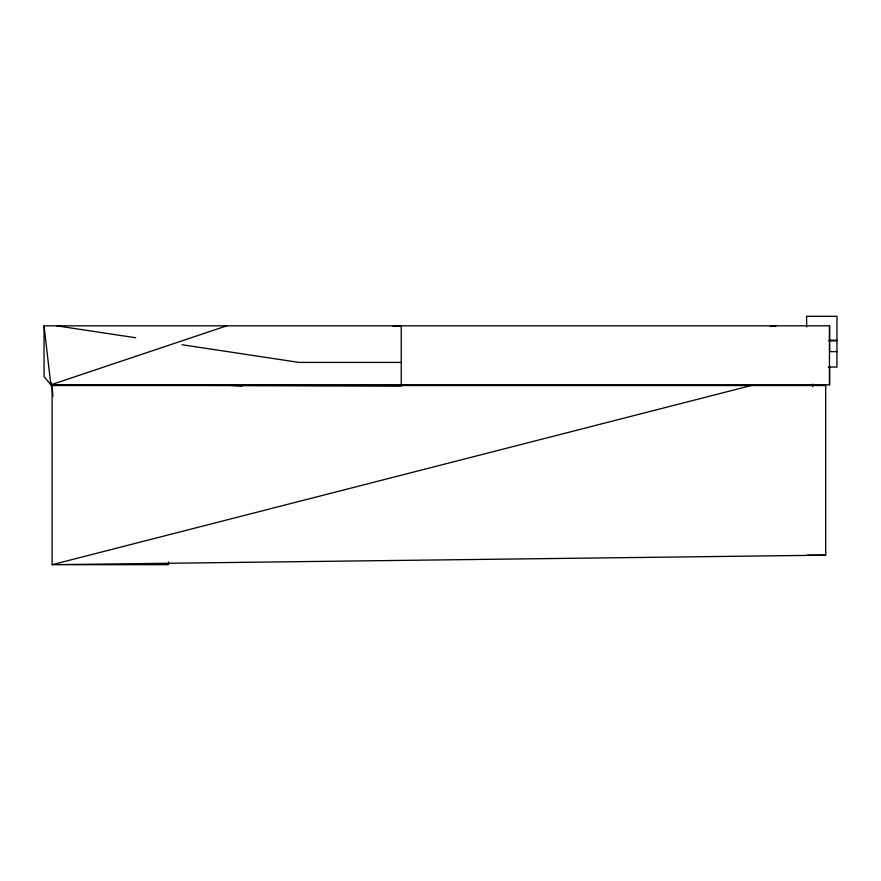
<?xml version="1.0" encoding="UTF-8"?>
<svg xmlns="http://www.w3.org/2000/svg" width="881" height="881" viewBox="0 0 881 881"><rect width="100%" height="100%" fill="white"/><g stroke="black" fill="none" stroke-linecap="round" stroke-linejoin="round"><path stroke-width="1.32" d="M51.208 382.464L50.845 384.81L401.251 385.999L401.251 325.827M226.758 325.827L50.845 384.81L44.05 376.594L44.05 325.827L829.616 325.827L829.616 351.574M751.163 385.548L52.122 564.699L52.122 384.358M770.412 326.477L775.875 325.827L770.401 326.377M395.943 326.422L401.406 325.827L393.179 326.411M52.849 396.483L52.122 385.548L825.706 385.548L825.706 555.173L52.122 564.699L168.568 564.699L168.568 561.957M829.032 340.187L836.95 340.187M829.032 340.859L836.95 340.859M829.462 351.618L836.95 351.618M401.251 362.41L299.022 362.41L181.971 344.735M828.206 367.069L836.95 367.069L836.95 316.301L806.611 316.301L806.611 326.917M807.359 555.173L825.706 555.173M224.435 385.107L242.22 385.988M150.111 384.601L152.82 384.865M56.758 325.827L135.696 337.753M44.05 325.827L50.845 384.81L829.616 384.81L829.616 366.364M829.462 325.827L829.462 384.81M812.7 386.704A609.41 1.101 -88.2 0 1 812.789 384.061"/></g></svg>
